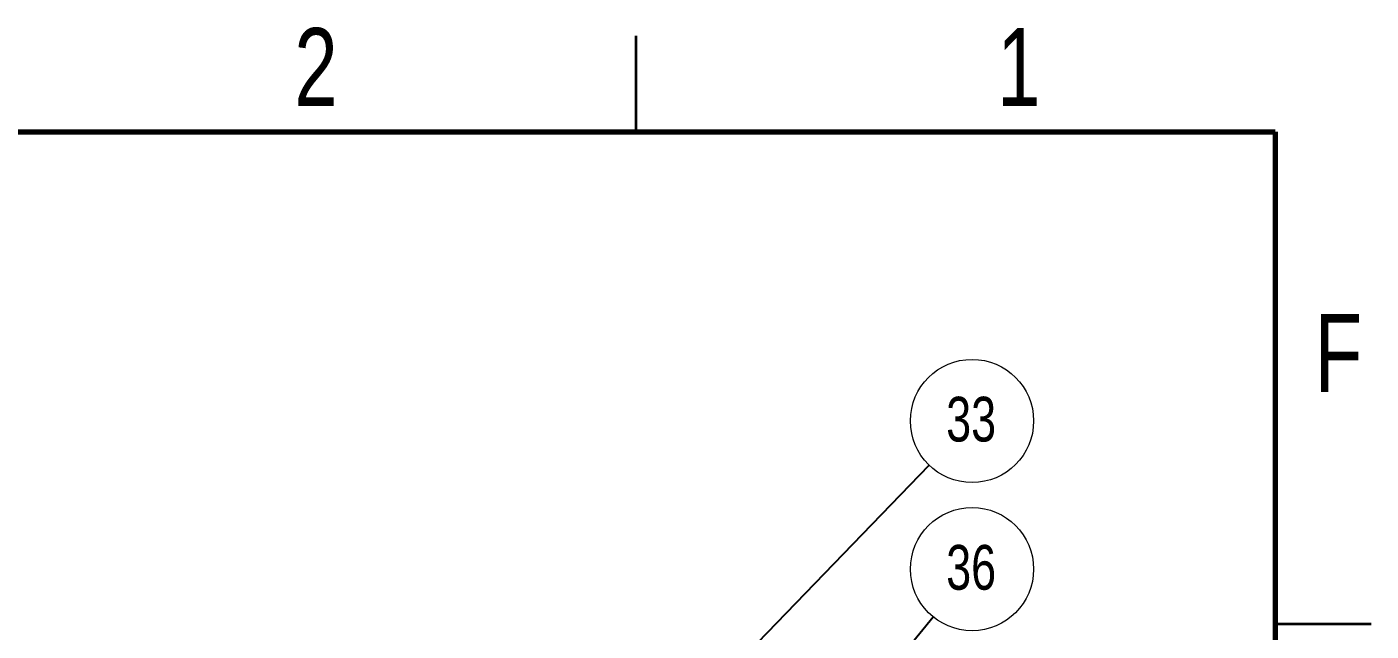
# Model space of a CAD drawing. Header units: millimetres. Extents: x 2 to 418, y 2 to 295.
# Drawn here: x 312.3 to 417.5, y 247.9 to 295.2 of the extents above; entities that cross this region are included whole.
import ezdxf

# ---------------------------------------------------------------- set-up
doc = ezdxf.new("R2010")
doc.units = ezdxf.units.MM
doc.styles.add('SLDTEXTSTYLE0', font='TXT', dxfattribs={"width": 0.75})
doc.dimstyles.new('SLDDIMSTYLE1', dxfattribs={"dimtxt": 0.18, "dimasz": 3.302, "dimexe": 0, "dimexo": 0.0625, "dimgap": 0, "dimtad": 0, "dimtih": 1, "dimtoh": 1, "dimdec": 0, "dimrnd": 1e-09, "dimzin": 0, "dimdsep": 46, "dimtxsty": 'Standard', "dimsah": 1, "dimcen": 0.09, "dimadec": 0, "dimazin": 0, "dimtfac": 3.302, "dimtdec": 0, "dimtofl": 0, "dimtmove": 0, "dimatfit": 3, "dimfxl": 1, "dimfrac": 2, "dimtolj": 1, "dimtzin": 0, "dimarcsym": 0})

# ---------------------------------------------------------------- blocks, each defined once
blk = doc.blocks.new('SW_NOTE_77')
at = {"color": 0, "linetype": 'Continuous', "lineweight": 0}
blk.add_circle((3.35, 3.46), 4.82, dxfattribs=at)
at = {"color": 0, "linetype": 'Continuous', "lineweight": 0, "insert": (3.28, 5.35), "char_height": 3.5, "attachment_point": 2, "style": 'SLDTEXTSTYLE0'}
blk.add_mtext('33', dxfattribs=at)
blk = doc.blocks.new('SW_NOTE_80')
at = {"color": 0, "linetype": 'Continuous', "lineweight": 0}
blk.add_circle((3.05, 3.73), 4.82, dxfattribs=at)
at = {"color": 0, "linetype": 'Continuous', "lineweight": 0, "insert": (2.98, 5.62), "char_height": 3.5, "attachment_point": 2, "style": 'SLDTEXTSTYLE0'}
blk.add_mtext('36', dxfattribs=at)

msp = doc.modelspace()

# ---------------------------------------------------------------- linework, layer by layer
at = {"color": 7, "linetype": 'Continuous', "lineweight": 35}
for p, q in [((360, 287), (360, 294.5)), ((410, 248.5), (417.5, 248.5))]:
    msp.add_line(p, q, dxfattribs=at)
at = {"color": 7, "linetype": 'Continuous', "lineweight": 70}
for p, q in [((10, 287), (410, 287)), ((410, 287), (410, 10))]:
    msp.add_line(p, q, dxfattribs=at)

# ---------------------------------------------------------------- block references
at = {"color": 7, "linetype": 'Continuous', "lineweight": 0}
for name, p in [('SW_NOTE_77', (382.923075, 260.907818)), ('SW_NOTE_80', (383.223843, 249.042674))]:
    msp.add_blockref(name, p, dxfattribs=at)

# ---------------------------------------------------------------- texts
at = {"color": 7, "linetype": 'Continuous', "lineweight": 0, "char_height": 6.096, "attachment_point": 2, "style": 'SLDTEXTSTYLE0'}
for s, insert in [('2', (334.938617, 295.11369)), ('1', (389.938617, 295.11369)), ('F', (414.9365, 272.72569))]:
    msp.add_mtext(s, dxfattribs=dict(at, insert=insert))

# ---------------------------------------------------------------- leaders
at = {"color": 7, "linetype": 'Continuous', "lineweight": 0}
for points in [[(343.005146, 219.636738), (382.923075, 260.907818)], [(358.145146, 218.354753), (383.223843, 249.042674)]]:
    msp.add_leader(points, dimstyle='SLDDIMSTYLE1', dxfattribs=at)

doc.saveas('drawing.dxf')
